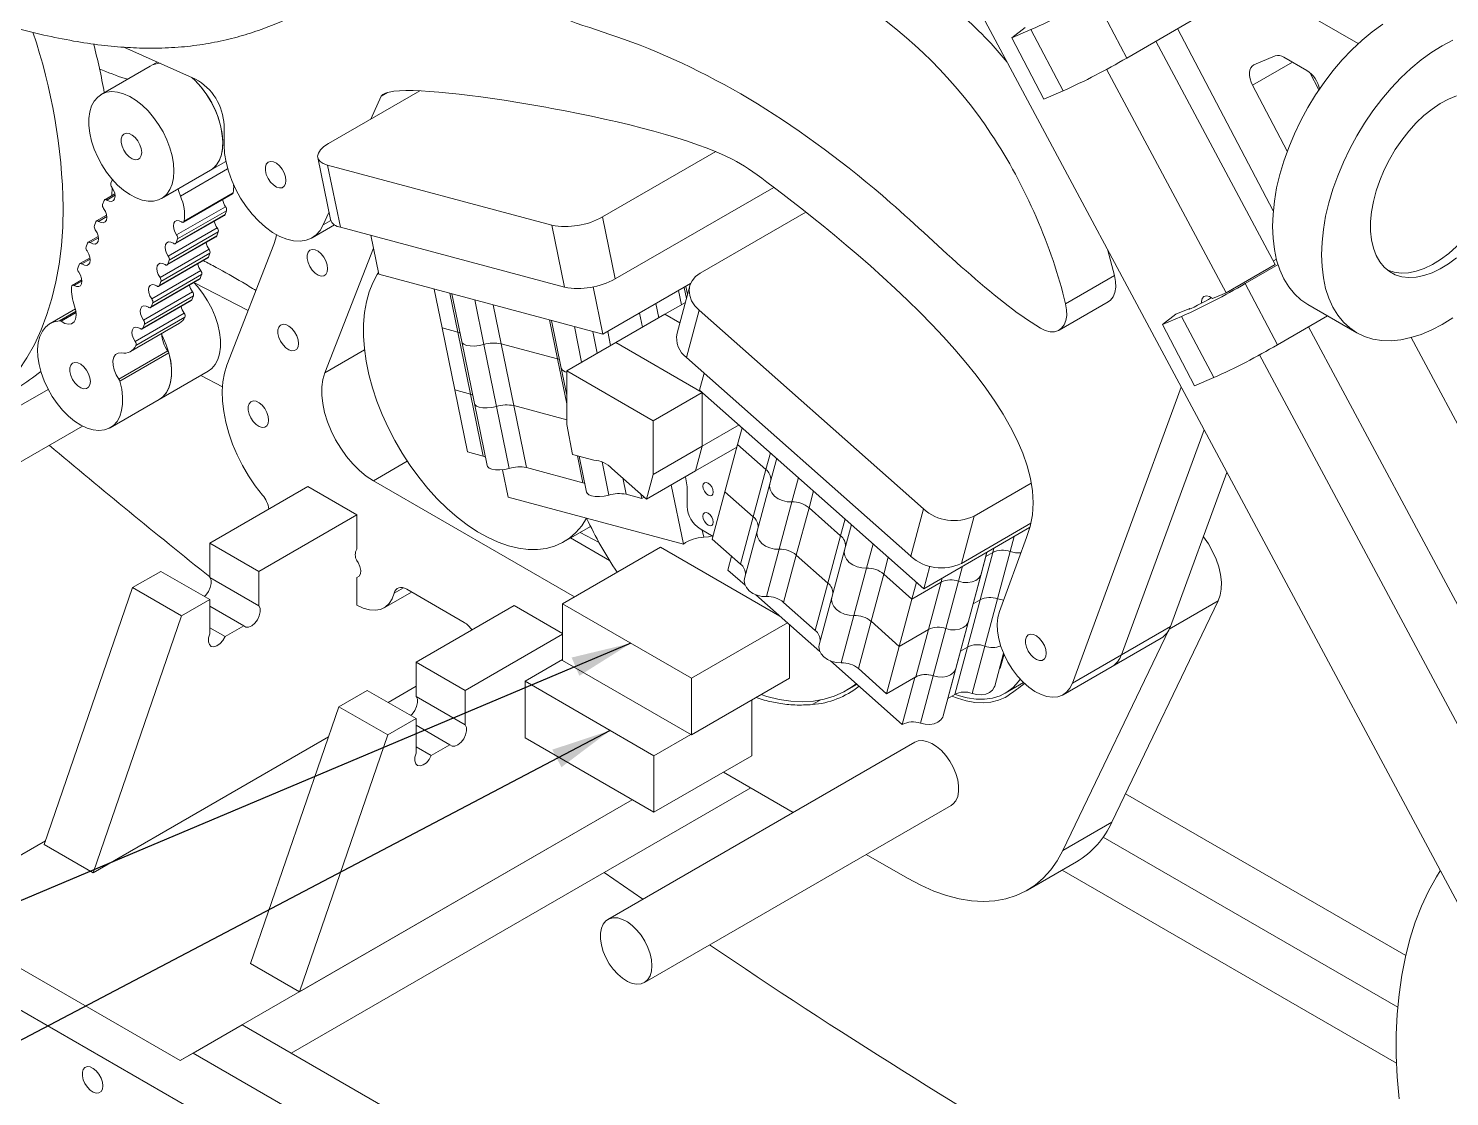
# Paper-space layout 'Feuille12' of a CAD drawing. Header units: millimetres. Extents: x 35 to 250, y 28 to 176.
# Drawn here: x 107.7 to 185.7, y 84.6 to 143.2 of the extents above; entities that cross this region are included whole.
import ezdxf

# ---------------------------------------------------------------- set-up
doc = ezdxf.new("R2010")
doc.units = ezdxf.units.MM
doc.dimstyles.new('SLDDIMSTYLE0', dxfattribs={"dimtxt": 0, "dimasz": 3.302, "dimexe": 0, "dimexo": 0.0625, "dimgap": 0, "dimtad": 0, "dimtih": 1, "dimtoh": 1, "dimdec": 0, "dimrnd": 1e-09, "dimzin": 0, "dimdsep": 46, "dimtxsty": 'Standard', "dimsah": 1, "dimcen": 0.09, "dimadec": 0, "dimazin": 0, "dimtfac": 3.302, "dimtdec": 0, "dimtofl": 0, "dimtmove": 0, "dimatfit": 3, "dimfxl": 1, "dimfrac": 2, "dimtolj": 1, "dimtzin": 0, "dimarcsym": 0})

psp = doc.layouts.new('Feuille12')

# ---------------------------------------------------------------- linework, layer by layer
at = {"color": 7, "linetype": 'Continuous', "lineweight": 15}
for p, q in [((153.886, 155.347), (197.921, 73.125)), ((180.648, 142.366), (171.193, 147.824)), ((166.183, 144.933), (167.948, 141.575)), ((167.948, 141.575), (172.957, 144.466)), ((162.375, 143.249), (161.64, 142.681)), ((161.64, 142.681), (162.691, 143.13)), ((161.64, 142.681), (163.405, 139.322)), ((162.691, 143.13), (164.455, 139.771)), ((170.737, 143.185), (175.984, 133.194)), ((112.93, 142.171), (116.861, 140.421)), ((176.091, 130.249), (169.535, 142.491)), ((114.389, 141.13), (111.702, 139.579)), ((114.772, 141.351), (114.389, 141.13)), ((176.092, 141.693), (174.92, 141.192)), ((177.826, 140.892), (176.556, 141.626)), ((173.404, 128.698), (166.84, 140.954)), ((177.984, 140.78), (178.487, 139.824)), ((124.166, 136.878), (129.175, 139.77)), ((127.055, 139.487), (127.403, 139.688)), ((129.171, 139.767), (129.172, 139.77)), ((163.405, 139.322), (164.455, 139.771)), ((174.851, 140.08), (176.752, 136.459)), ((126.484, 138.216), (127.055, 139.487)), ((118.435, 137.889), (118.435, 136.806)), ((139.192, 132.853), (145.402, 136.438)), ((117.689, 135.414), (118.533, 135.901)), ((123.573, 136.111), (124.268, 132.712)), ((136.412, 132.402), (124.118, 135.696)), ((124.118, 135.696), (124.813, 132.297)), ((112.308, 134.914), (112.23, 134.714)), ((112.297, 134.887), (112.297, 134.94)), ((115.002, 133.863), (117.689, 135.414)), ((112.447, 134.122), (111.892, 133.802)), ((112.279, 134.025), (112.293, 134.478)), ((116.209, 132.568), (118.896, 134.119)), ((116.247, 132.628), (118.934, 134.179)), ((139.888, 129.454), (148.589, 134.477)), ((111.859, 133.761), (111.775, 133.546)), ((115.833, 131.867), (118.52, 133.418)), ((111.404, 132.593), (111.32, 132.377)), ((111.993, 132.954), (111.437, 132.633)), ((115.768, 131.39), (118.455, 132.941)), ((115.8, 131.43), (118.487, 132.982)), ((118.572, 133.198), (115.885, 131.647)), ((118.487, 132.982), (118.572, 133.198)), ((123.879, 132.419), (124.188, 133.106)), ((139.192, 132.853), (139.888, 129.454)), ((144.545, 129.763), (150.354, 133.116)), ((111.539, 131.785), (110.982, 131.464)), ((115.313, 130.221), (118, 131.772)), ((115.345, 130.262), (118.032, 131.813)), ((115.378, 130.698), (118.065, 132.249)), ((118.117, 132.03), (115.43, 130.478)), ((118.032, 131.813), (118.117, 132.03)), ((123.264, 131.709), (124.501, 132.423)), ((124.813, 132.297), (137.108, 129.004)), ((126.923, 129.715), (126.486, 131.849)), ((137.108, 129.004), (136.412, 132.402)), ((110.949, 131.424), (110.866, 131.209)), ((114.923, 129.53), (117.61, 131.081)), ((115.8, 131.43), (115.885, 131.647)), ((121.169, 131.336), (118.593, 124.718)), ((123.969, 124.31), (126.63, 131.146)), ((167.277, 129.647), (166.883, 131.08)), ((167.277, 129.647), (166.883, 131.08)), ((110.494, 130.255), (110.411, 130.04)), ((111.084, 130.617), (110.527, 130.295)), ((114.858, 129.052), (117.545, 130.604)), ((114.89, 129.093), (117.577, 130.644)), ((117.662, 130.861), (114.975, 129.31)), ((115.345, 130.262), (115.43, 130.478)), ((117.577, 130.644), (117.662, 130.861)), ((173.404, 128.698), (176.091, 130.249)), ((174.447, 129.2), (176.244, 130.237)), ((175.988, 130.441), (176.157, 130.539)), ((110.637, 129.403), (110.112, 129.1)), ((114.403, 127.884), (117.09, 129.435)), ((114.435, 127.924), (117.122, 129.475)), ((114.469, 128.361), (117.156, 129.912)), ((117.207, 129.693), (114.52, 128.141)), ((117.122, 129.475), (117.207, 129.693)), ((139.217, 126.422), (126.923, 129.715)), ((164.59, 128.096), (167.277, 129.647)), ((114.014, 127.192), (116.701, 128.743)), ((114.89, 129.093), (114.975, 129.31)), ((116.78, 129.256), (119.759, 127.714)), ((130.399, 126.767), (129.962, 128.901)), ((130.931, 128.641), (131.468, 126.017)), ((139.217, 126.422), (138.685, 129.02)), ((144.022, 129.195), (139.217, 126.422)), ((143.979, 129.069), (143.284, 126.474)), ((143.518, 128.04), (143.359, 128.813)), ((173.404, 128.698), (172.653, 128.377)), ((174.447, 129.2), (176.211, 125.841)), ((113.948, 126.715), (116.635, 128.266)), ((113.981, 126.755), (116.668, 128.306)), ((116.752, 128.524), (114.065, 126.973)), ((114.435, 127.924), (114.52, 128.141)), ((116.668, 128.306), (116.752, 128.524)), ((142.608, 127.514), (143.737, 128.167)), ((164.242, 126.644), (166.929, 128.196)), ((171.401, 127.841), (170.639, 127.515)), ((171.401, 127.841), (171.416, 127.812)), ((172.586, 128.429), (172.545, 128.406)), ((177.884, 128.049), (180.571, 126.498)), ((110.289, 127.813), (108.892, 127.007)), ((113.558, 126.026), (116.245, 127.577)), ((116.292, 127.351), (113.605, 125.8)), ((136.395, 127.178), (136.932, 124.554)), ((139.921, 125.963), (142.608, 127.514)), ((143.435, 127.037), (142.608, 127.514)), ((144.497, 127.735), (143.801, 125.14)), ((156.791, 116.834), (144.497, 127.735)), ((170.639, 127.515), (169.904, 126.947)), ((169.904, 126.947), (170.954, 127.397)), ((170.954, 127.397), (172.718, 124.038)), ((176.211, 125.841), (178.96, 127.428)), ((113.312, 125.476), (115.999, 127.027)), ((113.981, 126.755), (114.065, 126.973)), ((131.265, 126.535), (130.399, 126.767)), ((131.094, 123.368), (130.399, 126.767)), ((131.96, 123.136), (131.265, 126.535)), ((139.635, 125.798), (139.477, 126.571)), ((169.904, 126.947), (171.668, 123.588)), ((204.823, 76.6), (177.922, 126.829)), ((112.669, 123.954), (115.356, 125.505)), ((131.468, 126.017), (132.163, 122.619)), ((133.381, 122.457), (132.686, 125.855)), ((136.729, 125.071), (133.631, 125.901)), ((133.631, 125.901), (134.326, 122.502)), ((137.234, 124.412), (139.921, 125.963)), ((144.666, 123.224), (139.921, 125.963)), ((183.548, 126.236), (195.356, 104.188)), ((115.411, 125.395), (112.724, 123.843)), ((143.801, 125.14), (156.096, 114.238)), ((202.136, 75.049), (175.229, 125.289)), ((114.879, 122.842), (117.566, 124.393)), ((118.345, 123.54), (117.155, 124.156)), ((136.932, 124.554), (137.234, 123.08)), ((141.979, 121.672), (137.234, 124.412)), ((137.234, 124.412), (137.234, 121.468)), ((144.52, 123.36), (144.767, 124.283)), ((171.668, 123.588), (172.718, 124.038)), ((80.516, 107.075), (108.783, 123.393)), ((131.96, 123.136), (131.094, 123.368)), ((131.79, 119.97), (131.094, 123.368)), ((141.979, 121.672), (144.666, 123.224)), ((156.814, 112.459), (144.52, 123.36)), ((144.666, 123.224), (144.671, 123.226)), ((144.666, 120.28), (144.666, 123.224)), ((164.964, 107.276), (170.93, 123.523)), ((112.192, 121.291), (114.879, 122.842)), ((132.656, 119.738), (131.96, 123.136)), ((132.163, 122.619), (132.859, 119.22)), ((134.077, 119.058), (133.381, 122.457)), ((137.234, 121.724), (134.326, 122.502)), ((134.326, 122.502), (135.022, 119.104)), ((141.979, 118.728), (141.979, 121.672)), ((86.598, 107.483), (110.674, 121.382)), ((137.234, 121.468), (137.543, 119.829)), ((144.666, 120.28), (146.682, 121.443)), ((146.605, 120.37), (146.852, 121.292)), ((167.651, 108.828), (172.186, 121.178)), ((141.979, 118.728), (144.666, 120.28)), ((144.3, 118.924), (144.666, 120.28)), ((144.3, 118.924), (146.568, 120.233)), ((145.909, 117.774), (146.605, 120.37)), ((148.154, 118.996), (146.605, 120.37)), ((207.884, 31.261), (55.149, 119.433)), ((132.656, 119.738), (131.79, 119.97)), ((137.543, 119.829), (138.709, 119.517)), ((137.919, 119.729), (138.323, 117.757)), ((148.748, 119.612), (148.371, 118.206)), ((134.016, 117.476), (133.706, 118.987)), ((138.12, 118.274), (135.022, 119.104)), ((139.713, 119.058), (141.613, 117.373)), ((141.613, 117.373), (144.3, 118.924)), ((141.613, 117.373), (141.979, 118.728)), ((143.736, 118.598), (143.838, 118.057)), ((147.458, 116.401), (148.154, 118.996)), ((170.338, 110.379), (173.442, 118.832)), ((123.03, 118.065), (117.656, 114.963)), ((123.03, 118.065), (125.717, 116.514)), ((137.665, 112.012), (126.625, 118.385)), ((143.628, 114.901), (142.963, 118.152)), ((143.838, 118.057), (143.838, 116.964)), ((145.214, 115.178), (145.909, 117.774)), ((147.458, 116.401), (145.909, 117.774)), ((148.371, 118.206), (147.676, 115.61)), ((159.571, 116.439), (162.705, 118.248)), ((143.628, 114.901), (134.016, 117.476)), ((141.352, 117.408), (140.486, 117.64)), ((141.352, 117.408), (141.303, 117.648)), ((141.486, 117.485), (141.352, 117.408)), ((148.879, 114.623), (149.575, 117.219)), ((125.717, 116.514), (120.343, 113.412)), ((125.717, 114.63), (125.717, 116.514)), ((146.763, 113.805), (147.458, 116.401)), ((150.52, 116.898), (149.824, 114.303)), ((152.252, 115.362), (150.52, 116.898)), ((156.096, 114.238), (156.791, 116.834)), ((159.571, 116.439), (158.876, 113.843)), ((137.075, 115.03), (138.542, 115.877)), ((139.003, 114.996), (137.972, 115.548)), ((144.545, 115.739), (145.254, 115.329)), ((147.676, 115.61), (146.98, 113.015)), ((152.846, 115.978), (152.469, 114.572)), ((162.622, 115.812), (156.814, 112.459)), ((158.876, 113.843), (162.694, 116.048)), ((117.656, 114.963), (120.343, 113.412)), ((117.656, 114.963), (117.656, 113.079)), ((137.004, 111.631), (142.378, 114.733)), ((139.58, 114.009), (137.443, 115.242)), ((148.923, 110.955), (142.378, 114.733)), ((146.763, 113.805), (145.214, 115.178)), ((148.184, 112.027), (148.879, 114.623)), ((151.557, 112.767), (152.252, 115.362)), ((162.449, 115.263), (160.959, 111.206)), ((146.073, 113.482), (146.275, 114.238)), ((149.824, 114.303), (149.129, 111.707)), ((151.557, 112.767), (149.824, 114.303)), ((152.469, 114.572), (151.774, 111.977)), ((160.22, 114.231), (159.525, 111.635)), ((159.904, 111.854), (160.599, 114.45)), ((159.961, 113.265), (160.282, 114.461)), ((160.599, 114.45), (160.22, 114.231)), ((161.553, 114.5), (160.858, 111.905)), ((114.969, 113.412), (113.419, 112.517)), ((114.969, 113.412), (117.656, 111.86)), ((120.343, 111.528), (117.656, 113.079)), ((120.343, 113.412), (120.343, 111.528)), ((125.843, 113.142), (125.717, 113.069)), ((125.717, 111.56), (125.717, 113.069)), ((147.014, 112.647), (146.073, 113.482)), ((152.977, 110.989), (153.673, 113.585)), ((154.618, 113.264), (153.923, 110.669)), ((156.167, 111.891), (154.618, 113.264)), ((156.814, 112.459), (157.144, 113.689)), ((159.266, 110.669), (159.961, 113.265)), ((113.419, 112.517), (108.564, 98.428)), ((113.419, 112.517), (116.106, 110.965)), ((127.217, 111.412), (128.718, 112.278)), ((128.456, 112.429), (131.605, 110.611)), ((150.861, 110.171), (151.557, 112.767)), ((157.771, 112.817), (156.167, 111.891)), ((156.167, 111.891), (156.414, 112.814)), ((157.075, 110.221), (157.771, 112.817)), ((158.725, 112.867), (158.029, 110.272)), ((117.656, 111.86), (116.106, 110.965)), ((117.656, 109.976), (117.656, 111.86)), ((117.656, 111.499), (119.512, 110.428)), ((134.344, 111.534), (128.97, 108.432)), ((134.344, 111.534), (137.004, 109.998)), ((144.075, 107.549), (137.004, 111.631)), ((137.004, 111.631), (137.004, 108.528)), ((151.112, 109.014), (147.601, 112.127)), ((150.861, 110.171), (149.129, 111.707)), ((151.774, 111.977), (151.078, 109.381)), ((155.472, 109.295), (156.167, 111.891)), ((159.525, 111.635), (158.829, 109.039)), ((159.208, 109.258), (159.904, 111.854)), ((159.904, 111.854), (159.525, 111.635)), ((160.858, 111.905), (160.162, 109.309)), ((167.136, 99.657), (172.968, 111.796)), ((172.968, 111.796), (170.281, 110.245)), ((116.106, 110.965), (111.251, 96.877)), ((152.282, 108.394), (152.977, 110.989)), ((118.488, 109.837), (117.656, 110.317)), ((119.512, 110.428), (118.488, 109.837)), ((137.004, 109.967), (131.657, 106.88)), ((144.075, 107.549), (149.338, 110.587)), ((149.449, 107.548), (149.449, 110.488)), ((153.923, 110.669), (153.227, 108.073)), ((155.472, 109.295), (153.923, 110.669)), ((157.075, 110.221), (155.472, 109.295)), ((156.38, 107.625), (157.075, 110.221)), ((158.029, 110.272), (157.334, 107.676)), ((158.57, 108.074), (159.266, 110.669)), ((164.449, 98.105), (170.281, 110.245)), ((170.338, 110.379), (167.651, 108.828)), ((170.281, 110.245), (170.338, 110.379)), ((154.776, 106.7), (155.472, 109.295)), ((158.513, 106.663), (159.208, 109.258)), ((159.208, 109.258), (158.829, 109.039)), ((159.467, 106.713), (160.162, 109.309)), ((167.148, 108.194), (169.835, 109.746)), ((128.97, 108.432), (131.657, 106.88)), ((128.97, 108.432), (128.97, 106.548)), ((134.944, 107.378), (137.004, 108.567)), ((137.004, 108.528), (144.075, 104.446)), ((155.638, 105.001), (151.699, 108.493)), ((158.134, 106.444), (158.829, 109.039)), ((160.703, 107.111), (161.188, 108.92)), ((161.012, 108.103), (161.215, 108.86)), ((164.964, 107.276), (167.651, 108.828)), ((154.776, 106.7), (153.227, 108.073)), ((156.38, 107.625), (154.776, 106.7)), ((155.638, 105.001), (156.333, 107.596)), ((156.333, 107.596), (156.332, 107.598)), ((156.638, 105.08), (157.334, 107.676)), ((157.875, 105.478), (158.57, 108.074)), ((161.012, 108.103), (160.962, 108.077)), ((164.461, 106.643), (167.148, 108.194)), ((126.283, 106.88), (124.733, 105.985)), ((126.283, 106.88), (128.97, 105.329)), ((127.431, 106.217), (128.97, 107.106)), ((131.657, 106.88), (131.657, 104.996)), ((134.944, 107.378), (142.015, 103.296)), ((134.944, 104.275), (134.944, 107.378)), ((144.075, 104.446), (144.075, 107.549)), ((144.075, 104.446), (149.449, 107.548)), ((152.587, 106.886), (153.147, 107.21)), ((161.276, 106.722), (162.289, 107.306)), ((131.657, 104.996), (128.97, 106.548)), ((147.389, 103.296), (147.389, 106.359)), ((158.513, 106.663), (158.134, 106.444)), ((124.733, 105.985), (119.878, 91.897)), ((124.733, 105.985), (127.42, 104.434)), ((128.97, 105.329), (127.42, 104.434)), ((128.97, 103.445), (128.97, 105.329)), ((128.97, 104.967), (130.825, 103.896)), ((142.015, 103.296), (144.041, 104.466)), ((111.251, 96.877), (124.162, 104.33)), ((127.42, 104.434), (122.565, 90.346)), ((129.802, 103.305), (128.97, 103.785)), ((130.825, 103.896), (129.802, 103.305)), ((142.015, 100.193), (134.944, 104.275)), ((156.318, 104.033), (139.489, 94.318)), ((142.015, 100.193), (147.389, 103.296)), ((142.015, 103.296), (142.015, 100.193)), ((145.833, 102.397), (149.659, 100.189)), ((122.111, 86.981), (147.325, 101.536)), ((116.03, 86.573), (140.819, 100.884)), ((122.565, 90.346), (140.819, 100.884)), ((141.489, 90.854), (158.318, 100.569)), ((183.249, 92.344), (167.884, 101.214)), ((167.136, 99.657), (164.449, 98.105)), ((101.888, 94.737), (108.635, 98.632)), ((108.564, 98.428), (111.251, 96.877)), ((182.811, 89.495), (166.649, 98.825)), ((153.659, 97.88), (155.927, 96.57)), ((162.496, 95.92), (165.183, 97.471)), ((139.287, 96.896), (141.404, 95.424)), ((182.744, 86.431), (164.402, 97.02)), ((116.03, 86.573), (101.888, 94.737)), ((119.878, 91.897), (122.565, 90.346)), ((119.424, 88.532), (116.737, 86.981)), ((119.424, 88.532), (184.991, 50.682)), ((116.03, 86.573), (116.737, 86.981)), ((116.737, 86.981), (182.304, 49.13))]:
    psp.add_line(p, q, dxfattribs=at)
at = {"color": 8, "linetype": 'Continuous', "lineweight": 15}
for p, q in [((174.851, 140.08), (177.042, 141.345)), ((118.633, 135.492), (116.039, 133.995)), ((112.458, 134.044), (112.005, 133.783)), ((112.004, 132.876), (111.551, 132.614)), ((123.879, 132.419), (124.286, 132.654)), ((111.55, 131.707), (111.096, 131.445)), ((111.095, 130.539), (110.641, 130.276)), ((110.643, 129.334), (110.216, 129.088)), ((131.265, 126.535), (130.828, 128.669)), ((143.671, 128.993), (143.796, 128.385)), ((143.857, 128.612), (143.767, 129.048)), ((132.686, 125.855), (132.184, 128.305)), ((133.194, 128.035), (133.631, 125.901)), ((142.123, 128.099), (142.281, 127.326)), ((109.412, 127.159), (110.318, 127.681)), ((110.327, 127.607), (109.498, 127.128)), ((136.729, 125.071), (136.292, 127.205)), ((141.38, 126.806), (141.222, 127.579)), ((138.049, 124.883), (137.648, 126.842)), ((138.658, 126.571), (138.903, 125.376)), ((126.142, 125.564), (123.969, 124.31)), ((137.234, 122.604), (136.729, 125.071)), ((128.481, 119.457), (126.625, 118.385)), ((138.12, 118.274), (137.816, 119.756)), ((139.541, 117.594), (139.168, 119.415)), ((148.154, 118.996), (148.401, 119.919)), ((140.303, 118.535), (140.486, 117.64)), ((149.575, 117.219), (149.934, 118.56)), ((150.767, 117.821), (150.52, 116.898)), ((152.252, 115.362), (152.499, 116.285)), ((144.746, 115.279), (144.666, 115.669)), ((153.673, 113.585), (154.032, 114.926)), ((160.599, 114.45), (160.661, 114.679)), ((161.773, 115.322), (161.553, 114.5)), ((154.865, 114.187), (154.618, 113.264)), ((160.282, 114.461), (160.22, 114.231)), ((157.771, 112.817), (157.832, 113.047)), ((158.945, 113.689), (158.725, 112.867)), ((128.279, 112.505), (127.771, 112.212)), ((150.691, 106.099), (151.127, 106.351))]:
    psp.add_line(p, q, dxfattribs=at)
at = {"color": 7, "linetype": 'Continuous', "lineweight": 15, "flags": 128}
for points in [[(181.987, 143.438), (181.415, 143.02), (180.851, 142.551), (180.3, 142.032), (179.767, 141.469), (179.254, 140.865), (178.767, 140.226), (178.309, 139.556), (177.883, 138.859), (177.493, 138.142), (177.142, 137.41), (176.832, 136.669), (176.565, 135.924), (176.344, 135.18), (176.17, 134.444), (176.045, 133.721), (175.97, 133.016), (175.945, 132.335), (175.97, 131.684), (176.045, 131.066), (176.17, 130.487), (176.344, 129.951), (176.565, 129.463), (176.832, 129.025), (177.142, 128.642), (177.493, 128.316), (177.883, 128.05), (177.884, 128.049)], [(185.828, 142.553), (185.251, 142.249), (184.674, 141.887), (184.102, 141.469), (183.538, 140.999), (182.987, 140.481), (182.454, 139.918), (181.941, 139.314), (181.454, 138.675), (180.996, 138.004), (180.57, 137.308), (180.18, 136.591), (179.829, 135.859), (179.519, 135.118), (179.252, 134.372), (179.031, 133.629), (178.857, 132.893), (178.732, 132.169), (178.657, 131.465), (178.632, 130.784), (178.657, 130.132), (178.732, 129.515), (178.857, 128.936), (179.031, 128.4), (179.252, 127.912), (179.519, 127.474), (179.829, 127.091), (180.18, 126.765), (180.57, 126.498), (180.996, 126.294), (181.454, 126.152), (181.941, 126.075), (182.454, 126.063), (182.987, 126.116), (183.538, 126.233), (184.102, 126.414), (184.674, 126.658), (185.251, 126.962), (185.828, 127.324)], [(174.92, 141.192), (174.825, 141.13), (174.751, 141.037), (174.702, 140.916), (174.678, 140.771), (174.683, 140.609), (174.713, 140.435), (174.77, 140.256), (174.851, 140.08)], [(117.689, 135.414), (117.819, 135.502), (118.022, 135.707), (118.181, 135.967), (118.294, 136.278), (118.358, 136.633), (118.371, 137.023), (118.333, 137.441), (118.245, 137.876), (118.109, 138.321), (117.928, 138.764), (117.706, 139.197), (117.447, 139.609), (117.157, 139.992), (116.843, 140.338), (116.663, 140.509)], [(115.686, 135.374), (115.661, 135.781), (115.587, 136.208), (115.465, 136.645), (115.298, 137.085), (115.09, 137.516), (114.845, 137.931), (114.568, 138.32), (114.265, 138.674), (113.942, 138.987), (113.607, 139.252), (113.267, 139.463), (112.928, 139.616), (112.599, 139.706), (112.285, 139.734), (111.994, 139.697), (111.733, 139.596), (111.505, 139.434), (111.317, 139.215), (111.173, 138.942), (111.075, 138.622), (111.025, 138.261), (111.025, 137.868), (111.075, 137.45), (111.173, 137.017), (111.317, 136.577), (111.505, 136.141), (111.733, 135.716), (111.994, 135.314), (112.285, 134.941), (112.599, 134.606), (112.928, 134.316), (113.267, 134.078), (113.607, 133.895), (113.942, 133.774), (114.265, 133.714), (114.568, 133.719), (114.845, 133.788), (115.09, 133.92), (115.298, 134.111), (115.465, 134.358), (115.587, 134.655), (115.661, 134.996), (115.686, 135.374)], [(186.032, 139.506), (185.587, 139.324), (185.139, 139.079), (184.691, 138.777), (184.251, 138.42), (183.824, 138.013), (183.416, 137.562), (183.031, 137.072), (182.676, 136.55), (182.354, 136.003), (182.07, 135.438), (181.827, 134.861), (181.629, 134.282), (181.478, 133.706), (181.376, 133.143), (181.325, 132.598), (181.325, 132.08), (181.376, 131.594), (181.478, 131.148), (181.629, 130.747), (181.827, 130.396), (182.07, 130.1), (182.354, 129.863), (182.676, 129.687), (183.031, 129.576), (183.416, 129.53), (183.824, 129.55), (184.251, 129.637), (184.691, 129.788), (185.139, 130.002), (185.587, 130.275), (186.032, 130.606)], [(113.918, 136.395), (113.893, 136.602), (113.82, 136.819), (113.705, 137.028), (113.559, 137.21), (113.394, 137.348), (113.226, 137.431), (113.069, 137.45), (112.938, 137.405), (112.843, 137.299), (112.793, 137.142), (112.793, 136.947), (112.843, 136.732), (112.938, 136.516), (113.069, 136.319), (113.226, 136.157), (113.394, 136.045), (113.559, 135.994), (113.705, 136.007), (113.82, 136.083), (113.893, 136.217), (113.918, 136.395)], [(117.689, 135.414), (117.777, 135.471), (117.985, 135.662), (118.152, 135.909), (118.274, 136.206), (118.348, 136.547), (118.373, 136.925)], [(118.435, 136.806), (118.462, 136.343), (118.542, 135.857), (118.673, 135.359), (118.853, 134.857), (119.078, 134.362), (119.345, 133.881), (119.648, 133.425), (119.982, 133.002), (120.339, 132.62), (120.715, 132.286), (121.1, 132.007), (121.489, 131.787), (121.873, 131.632), (122.246, 131.543), (122.601, 131.523), (122.93, 131.572), (123.228, 131.689), (123.488, 131.872), (123.707, 132.117), (123.879, 132.419)], [(124.166, 136.878), (123.916, 136.712), (123.729, 136.538), (123.611, 136.363), (123.566, 136.193), (123.597, 136.037), (123.703, 135.898), (123.879, 135.783), (124.118, 135.696)], [(182.267, 129.926), (182.607, 129.821), (182.992, 129.775), (183.4, 129.795), (183.827, 129.882), (184.267, 130.033), (184.714, 130.246), (185.163, 130.52), (185.608, 130.851), (186.042, 131.233), (186.46, 131.663), (186.857, 132.134), (187.228, 132.641), (187.567, 133.176), (187.871, 133.733), (188.135, 134.305), (188.355, 134.884), (188.53, 135.462), (188.657, 136.033), (188.733, 136.588), (188.759, 137.12)], [(121.83, 134.847), (121.804, 135.054), (121.731, 135.271), (121.617, 135.48), (121.471, 135.662), (121.306, 135.8), (121.138, 135.883), (120.981, 135.902), (120.849, 135.857), (120.754, 135.751), (120.704, 135.593), (120.704, 135.399), (120.754, 135.184), (120.849, 134.968), (120.981, 134.771), (121.138, 134.609), (121.306, 134.497), (121.471, 134.446), (121.617, 134.459), (121.731, 134.535), (121.804, 134.669), (121.83, 134.847)], [(112.282, 134.494), (112.379, 134.328), (112.441, 134.153), (112.46, 133.987), (112.435, 133.847), (112.368, 133.749), (112.266, 133.704), (112.141, 133.716), (112.005, 133.783)], [(116.039, 133.995), (115.946, 134.25), (115.91, 134.387)], [(104.432, 121.942), (104.922, 122.248), (105.542, 122.709), (106.123, 123.228), (106.664, 123.805), (107.163, 124.438), (107.619, 125.126), (108.031, 125.865), (108.397, 126.655), (108.716, 127.494), (108.988, 128.377), (109.211, 129.304), (109.385, 130.271), (109.51, 131.277), (109.585, 132.317), (109.61, 133.389)], [(104.432, 121.942), (104.922, 122.248), (105.542, 122.709), (106.123, 123.228), (106.664, 123.805), (107.163, 124.438), (107.619, 125.126), (108.031, 125.865), (108.397, 126.655), (108.716, 127.494), (108.988, 128.377), (109.211, 129.304), (109.385, 130.271), (109.51, 131.277), (109.585, 132.317), (109.61, 133.389)], [(111.827, 133.325), (111.925, 133.159), (111.987, 132.984), (112.006, 132.817), (111.98, 132.678), (111.913, 132.58), (111.812, 132.535), (111.686, 132.546), (111.551, 132.614)], [(112.005, 133.783), (111.982, 133.797), (111.959, 133.806), (111.937, 133.811), (111.917, 133.81), (111.898, 133.805), (111.882, 133.795), (111.869, 133.78), (111.859, 133.761)], [(111.551, 132.614), (111.527, 132.628), (111.504, 132.637), (111.482, 132.642), (111.462, 132.641), (111.443, 132.636), (111.427, 132.626), (111.414, 132.611), (111.404, 132.593)], [(115.833, 131.867), (115.736, 132.031), (115.675, 132.204), (115.655, 132.369), (115.679, 132.508), (115.743, 132.607), (115.842, 132.655), (115.965, 132.647), (116.099, 132.584)], [(116.099, 132.584), (116.124, 132.57), (116.149, 132.561), (116.173, 132.559), (116.194, 132.562), (116.213, 132.57), (116.228, 132.585), (116.24, 132.604), (116.247, 132.628)], [(111.373, 132.156), (111.47, 131.991), (111.532, 131.815), (111.552, 131.648), (111.526, 131.509), (111.459, 131.411), (111.357, 131.365), (111.232, 131.377), (111.096, 131.445)], [(121.309, 131.881), (121.275, 131.693), (121.169, 131.336)], [(110.918, 130.988), (111.016, 130.822), (111.078, 130.646), (111.097, 130.479), (111.072, 130.339), (111.005, 130.241), (110.903, 130.196), (110.777, 130.208), (110.641, 130.276)], [(111.096, 131.445), (111.073, 131.459), (111.05, 131.468), (111.028, 131.473), (111.007, 131.473), (110.988, 131.467), (110.972, 131.457), (110.959, 131.442), (110.949, 131.424)], [(115.378, 130.698), (115.281, 130.864), (115.22, 131.039), (115.201, 131.204), (115.226, 131.344), (115.293, 131.441), (115.394, 131.487), (115.519, 131.475), (115.654, 131.408)], [(115.654, 131.408), (115.678, 131.395), (115.7, 131.385), (115.722, 131.381), (115.743, 131.382), (115.762, 131.387), (115.778, 131.397), (115.791, 131.412), (115.8, 131.43)], [(124.116, 130.016), (124.09, 130.223), (124.017, 130.44), (123.903, 130.649), (123.757, 130.831), (123.592, 130.969), (123.424, 131.052), (123.267, 131.071), (123.135, 131.026), (123.04, 130.92), (122.991, 130.762), (122.991, 130.568), (123.04, 130.353), (123.135, 130.137), (123.267, 129.94), (123.424, 129.778), (123.592, 129.666), (123.757, 129.615), (123.903, 129.628), (124.017, 129.704), (124.09, 129.838), (124.116, 130.016)], [(110.641, 130.276), (110.618, 130.29), (110.595, 130.3), (110.573, 130.304), (110.552, 130.304), (110.533, 130.298), (110.517, 130.288), (110.504, 130.274), (110.494, 130.255)], [(114.923, 129.53), (114.827, 129.695), (114.766, 129.87), (114.747, 130.035), (114.772, 130.174), (114.839, 130.272), (114.94, 130.317), (115.065, 130.306), (115.2, 130.239)], [(115.2, 130.239), (115.223, 130.226), (115.246, 130.217), (115.268, 130.212), (115.288, 130.213), (115.307, 130.218), (115.323, 130.228), (115.336, 130.243), (115.345, 130.262)], [(110.463, 129.819), (110.559, 129.658), (110.621, 129.487), (110.643, 129.323), (110.623, 129.183), (110.562, 129.082), (110.467, 129.03), (110.348, 129.032), (110.216, 129.088)], [(126.905, 129.803), (126.832, 129.692), (126.588, 129.24), (126.39, 128.738), (126.239, 128.192), (126.138, 127.604), (126.086, 126.979), (126.085, 126.323), (126.134, 125.641), (126.232, 124.937), (126.38, 124.218), (126.576, 123.488), (126.817, 122.754), (127.104, 122.021), (127.432, 121.295), (127.801, 120.582), (128.206, 119.887), (128.644, 119.216), (129.113, 118.573), (129.609, 117.965), (130.127, 117.395), (130.664, 116.868), (131.215, 116.389), (131.777, 115.96), (132.344, 115.585), (132.913, 115.268), (133.479, 115.01), (134.037, 114.814), (134.583, 114.682), (135.113, 114.613), (135.623, 114.609), (136.109, 114.67), (136.567, 114.796), (136.993, 114.985), (137.385, 115.235), (137.738, 115.546), (138.051, 115.914), (138.321, 116.336), (138.321, 116.336)], [(144.545, 129.763), (144.295, 129.58), (144.108, 129.358), (143.989, 129.105), (143.945, 128.831), (143.976, 128.546), (144.082, 128.261), (144.257, 127.987), (144.497, 127.735)], [(166.929, 128.196), (167.063, 128.297), (167.202, 128.481), (167.296, 128.718), (167.34, 128.998), (167.334, 129.311), (167.277, 129.647)], [(166.929, 128.196), (167.063, 128.297), (167.202, 128.481), (167.296, 128.718), (167.34, 128.998), (167.334, 129.311), (167.277, 129.647)], [(110.216, 129.088), (110.19, 129.101), (110.165, 129.108), (110.141, 129.109), (110.119, 129.104), (110.101, 129.092), (110.087, 129.075), (110.077, 129.052), (110.072, 129.025)], [(114.469, 128.361), (114.372, 128.526), (114.311, 128.701), (114.293, 128.866), (114.318, 129.005), (114.385, 129.102), (114.485, 129.148), (114.61, 129.137), (114.745, 129.07)], [(114.745, 129.07), (114.768, 129.057), (114.791, 129.048), (114.813, 129.043), (114.833, 129.044), (114.852, 129.049), (114.868, 129.06), (114.881, 129.074), (114.89, 129.093)], [(116.779, 129.256), (116.983, 129.031), (117.274, 128.659), (117.535, 128.256), (117.763, 127.832), (117.951, 127.395), (118.095, 126.955), (118.193, 126.522), (118.243, 126.104), (118.243, 125.711), (118.193, 125.35), (118.095, 125.03), (117.951, 124.758), (117.763, 124.538), (117.566, 124.393)], [(110.24, 127.968), (110.313, 127.706), (110.332, 127.461), (110.295, 127.251), (110.205, 127.092), (110.069, 126.995), (109.897, 126.969), (109.702, 127.014), (109.498, 127.128)], [(114.014, 127.192), (113.918, 127.357), (113.857, 127.532), (113.838, 127.697), (113.864, 127.836), (113.93, 127.933), (114.031, 127.979), (114.155, 127.968), (114.29, 127.902)], [(114.29, 127.902), (114.313, 127.888), (114.336, 127.879), (114.358, 127.875), (114.378, 127.875), (114.397, 127.881), (114.413, 127.891), (114.426, 127.905), (114.435, 127.924)], [(163.214, 126.76), (163.481, 126.629), (163.74, 126.561), (163.981, 126.558), (164.196, 126.62), (164.376, 126.746), (164.515, 126.93), (164.609, 127.167), (164.653, 127.447), (164.647, 127.76), (164.59, 128.096)], [(172.545, 128.406), (172.429, 128.332), (172.258, 128.233), (172.052, 128.121), (171.837, 128.009), (171.639, 127.911), (171.48, 127.839), (171.381, 127.801), (171.354, 127.801), (171.401, 127.841)], [(172.653, 128.377), (172.482, 128.488), (172.317, 128.527), (172.179, 128.489), (172.084, 128.378), (172.044, 128.208), (172.045, 128.117)], [(109.412, 127.159), (109.125, 127.108), (108.868, 126.992), (108.647, 126.815), (108.468, 126.581), (108.333, 126.293), (108.247, 125.959), (108.21, 125.586), (108.223, 125.182), (108.287, 124.755), (108.4, 124.315), (108.56, 123.871), (108.762, 123.434), (109.003, 123.012), (109.277, 122.614), (109.579, 122.25), (109.901, 121.927), (110.238, 121.653), (110.581, 121.432), (110.923, 121.27), (111.257, 121.171), (111.575, 121.136), (111.871, 121.167), (112.139, 121.262), (112.371, 121.42), (112.564, 121.637), (112.713, 121.908), (112.815, 122.229), (112.868, 122.59), (112.87, 122.986), (112.822, 123.407), (112.724, 123.843)], [(113.558, 126.026), (113.462, 126.191), (113.402, 126.365), (113.384, 126.529), (113.41, 126.667), (113.476, 126.764), (113.577, 126.809), (113.701, 126.798), (113.835, 126.733)], [(113.835, 126.733), (113.858, 126.719), (113.881, 126.71), (113.903, 126.706), (113.924, 126.706), (113.942, 126.712), (113.958, 126.722), (113.971, 126.737), (113.981, 126.755)], [(114.992, 126.446), (115.076, 126.281), (115.264, 125.844), (115.408, 125.404), (115.506, 124.971), (115.556, 124.553), (115.556, 124.16), (115.506, 123.799), (115.408, 123.479), (115.264, 123.206), (115.076, 122.987), (114.879, 122.842)], [(122.518, 125.912), (122.493, 126.119), (122.42, 126.336), (122.305, 126.545), (122.159, 126.727), (121.995, 126.865), (121.827, 126.948), (121.67, 126.967), (121.538, 126.922), (121.443, 126.816), (121.393, 126.658), (121.393, 126.464), (121.443, 126.249), (121.538, 126.033), (121.67, 125.836), (121.827, 125.674), (121.995, 125.562), (122.159, 125.511), (122.305, 125.524), (122.42, 125.6), (122.493, 125.733), (122.518, 125.912)], [(131.265, 126.535), (131.348, 126.507), (131.37, 126.498)], [(131.37, 126.498), (131.348, 126.507), (131.265, 126.535)], [(132.686, 125.855), (132.431, 125.8), (132.177, 125.773), (131.941, 125.776), (131.741, 125.81), (131.588, 125.871), (131.494, 125.956), (131.468, 126.017)], [(132.686, 125.855), (132.431, 125.8), (132.177, 125.773), (131.941, 125.776), (131.741, 125.81), (131.588, 125.871), (131.494, 125.956), (131.468, 126.017)], [(111.107, 123.822), (111.082, 124.029), (111.009, 124.247), (110.894, 124.456), (110.748, 124.637), (110.584, 124.776), (110.416, 124.858), (110.259, 124.878), (110.127, 124.832), (110.032, 124.726), (109.982, 124.569), (109.982, 124.374), (110.032, 124.159), (110.127, 123.944), (110.259, 123.746), (110.416, 123.584), (110.584, 123.473), (110.748, 123.421), (110.894, 123.434), (111.009, 123.511), (111.082, 123.644), (111.107, 123.822)], [(112.669, 123.954), (112.516, 124.197), (112.405, 124.458), (112.344, 124.718), (112.338, 124.957), (112.388, 125.156), (112.489, 125.301), (112.635, 125.382), (112.814, 125.392)], [(114.879, 122.842), (115.058, 122.971), (115.251, 123.188), (115.4, 123.46), (115.502, 123.78), (115.555, 124.141), (115.557, 124.537), (115.509, 124.958), (115.411, 125.395)], [(136.729, 125.071), (136.812, 125.044), (136.834, 125.034)], [(136.834, 125.034), (136.812, 125.044), (136.729, 125.071)], [(118.593, 124.718), (118.457, 124.283), (118.371, 123.806), (118.334, 123.293), (118.349, 122.748), (118.414, 122.18), (118.529, 121.594), (118.692, 120.997), (118.902, 120.398), (119.156, 119.802), (119.45, 119.217), (119.783, 118.651), (120.148, 118.109), (120.543, 117.599)], [(126.625, 118.385), (126.237, 118.64), (125.857, 118.951), (125.492, 119.313), (125.148, 119.718), (124.832, 120.161), (124.549, 120.631), (124.306, 121.121), (124.106, 121.62), (123.953, 122.12), (123.851, 122.612), (123.801, 123.085), (123.805, 123.531), (123.861, 123.942), (123.969, 124.31)], [(120.881, 121.704), (120.855, 121.911), (120.782, 122.129), (120.668, 122.338), (120.522, 122.52), (120.357, 122.658), (120.189, 122.74), (120.032, 122.76), (119.9, 122.714), (119.805, 122.608), (119.755, 122.451), (119.755, 122.256), (119.805, 122.042), (119.9, 121.826), (120.032, 121.628), (120.189, 121.467), (120.357, 121.355), (120.522, 121.303), (120.668, 121.316), (120.782, 121.393), (120.855, 121.526), (120.881, 121.704)], [(131.96, 123.136), (132.043, 123.109), (132.065, 123.099)], [(132.065, 123.099), (132.043, 123.109), (131.96, 123.136)], [(133.381, 122.457), (133.126, 122.401), (132.872, 122.374), (132.637, 122.378), (132.436, 122.411), (132.283, 122.472), (132.189, 122.557), (132.163, 122.619)], [(133.381, 122.457), (133.126, 122.401), (132.872, 122.374), (132.637, 122.378), (132.436, 122.411), (132.283, 122.472), (132.189, 122.557), (132.163, 122.619)], [(132.761, 119.701), (132.739, 119.71), (132.656, 119.738)], [(134.077, 119.058), (133.822, 119.003), (133.568, 118.976), (133.332, 118.979), (133.131, 119.012), (132.979, 119.074), (132.885, 119.159), (132.859, 119.22)], [(138.225, 118.237), (138.203, 118.247), (138.12, 118.274)], [(139.541, 117.594), (139.286, 117.539), (139.032, 117.512), (138.796, 117.515), (138.596, 117.549), (138.443, 117.61), (138.349, 117.695), (138.323, 117.757)], [(145.263, 117.764), (145.242, 117.901), (145.181, 118.042), (145.089, 118.166), (144.981, 118.254), (144.872, 118.291), (144.781, 118.273), (144.719, 118.203), (144.698, 118.09), (144.719, 117.953), (144.781, 117.811), (144.872, 117.688), (144.981, 117.6), (145.089, 117.563), (145.181, 117.581), (145.242, 117.651), (145.263, 117.764)], [(149.575, 117.219), (149.32, 117.23), (149.066, 117.291), (148.831, 117.396), (148.63, 117.539), (148.477, 117.71), (148.383, 117.897), (148.354, 118.087), (148.371, 118.206)], [(149.575, 117.219), (149.32, 117.23), (149.066, 117.291), (148.831, 117.396), (148.63, 117.539), (148.477, 117.71), (148.383, 117.897), (148.354, 118.087), (148.371, 118.206)], [(145.263, 116.11), (145.242, 116.247), (145.181, 116.389), (145.089, 116.512), (144.981, 116.6), (144.872, 116.637), (144.781, 116.619), (144.719, 116.549), (144.698, 116.436), (144.719, 116.299), (144.781, 116.158), (144.872, 116.034), (144.981, 115.946), (145.089, 115.909), (145.181, 115.927), (145.242, 115.997), (145.263, 116.11)], [(148.879, 114.623), (148.624, 114.635), (148.371, 114.695), (148.135, 114.801), (147.934, 114.943), (147.782, 115.114), (147.688, 115.301), (147.658, 115.491), (147.676, 115.61)], [(148.879, 114.623), (148.624, 114.635), (148.371, 114.695), (148.135, 114.801), (147.934, 114.943), (147.782, 115.114), (147.688, 115.301), (147.658, 115.491), (147.676, 115.61)], [(145.217, 115.351), (145, 115.306), (144.746, 115.279)], [(172.968, 111.796), (173.076, 112.097), (173.134, 112.442), (173.14, 112.823), (173.093, 113.231), (172.996, 113.655), (172.85, 114.084), (172.659, 114.509), (172.427, 114.919), (172.161, 115.304), (172.151, 115.317)], [(125.717, 113.069), (125.84, 113.138), (125.913, 113.275), (125.929, 113.464), (125.886, 113.681), (125.788, 113.9), (125.701, 114.032)], [(153.673, 113.585), (153.418, 113.597), (153.164, 113.657), (152.929, 113.762), (152.728, 113.905), (152.575, 114.076), (152.481, 114.263), (152.452, 114.453), (152.469, 114.572)], [(153.673, 113.585), (153.418, 113.597), (153.164, 113.657), (152.929, 113.762), (152.728, 113.905), (152.575, 114.076), (152.481, 114.263), (152.452, 114.453), (152.469, 114.572)], [(117.656, 113.079), (117.723, 112.934), (117.732, 112.741), (117.681, 112.522), (117.577, 112.304), (117.433, 112.113), (117.352, 112.036)], [(159.961, 113.265), (159.941, 113.203), (159.838, 113.044), (159.678, 112.918), (159.472, 112.833), (159.233, 112.795), (158.978, 112.807), (158.725, 112.867)], [(159.961, 113.265), (159.941, 113.203), (159.838, 113.044), (159.678, 112.918), (159.472, 112.833), (159.233, 112.795), (158.978, 112.807), (158.725, 112.867)], [(127.771, 112.212), (127.809, 112.317), (127.865, 112.402), (127.937, 112.467), (128.023, 112.508), (128.12, 112.525), (128.227, 112.517), (128.34, 112.485), (128.456, 112.429)], [(148.184, 112.027), (147.929, 112.039), (147.675, 112.1), (147.44, 112.205), (147.239, 112.348), (147.086, 112.518), (146.992, 112.705), (146.963, 112.896), (146.98, 113.015)], [(120.343, 111.528), (120.41, 111.383), (120.419, 111.19), (120.368, 110.971), (120.264, 110.753), (120.12, 110.562), (119.952, 110.421), (119.781, 110.347), (119.628, 110.349), (119.512, 110.428)], [(127.771, 112.212), (127.656, 111.897), (127.489, 111.64), (127.274, 111.447), (127.016, 111.323), (126.724, 111.273), (126.404, 111.296), (126.065, 111.393), (125.717, 111.56)], [(152.977, 110.989), (152.722, 111.001), (152.469, 111.061), (152.233, 111.167), (152.032, 111.31), (151.88, 111.48), (151.786, 111.667), (151.757, 111.857), (151.774, 111.977)], [(152.977, 110.989), (152.722, 111.001), (152.469, 111.061), (152.233, 111.167), (152.032, 111.31), (151.88, 111.48), (151.786, 111.667), (151.757, 111.857), (151.774, 111.977)], [(161.19, 111.835), (161.111, 111.844), (160.858, 111.905)], [(161.19, 111.835), (161.111, 111.844), (160.858, 111.905)], [(160.959, 111.206), (160.874, 110.884), (160.84, 110.521), (160.859, 110.126), (160.93, 109.71), (161.05, 109.282), (161.218, 108.853), (161.428, 108.434), (161.676, 108.034), (161.956, 107.665), (162.261, 107.334), (162.582, 107.05), (162.914, 106.82), (163.246, 106.65), (163.571, 106.543), (163.882, 106.503), (164.169, 106.53), (164.427, 106.625), (164.649, 106.783), (164.829, 107.002), (164.964, 107.276)], [(118.488, 109.837), (118.371, 109.624), (118.218, 109.445), (118.048, 109.321), (117.88, 109.269), (117.736, 109.293), (117.632, 109.391), (117.581, 109.552), (117.59, 109.755), (117.656, 109.976)], [(159.266, 110.669), (159.245, 110.608), (159.143, 110.449), (158.983, 110.322), (158.777, 110.237), (158.538, 110.2), (158.283, 110.211), (158.029, 110.272)], [(159.266, 110.669), (159.245, 110.608), (159.143, 110.449), (158.983, 110.322), (158.777, 110.237), (158.538, 110.2), (158.283, 110.211), (158.029, 110.272)], [(163.527, 108.915), (163.502, 109.122), (163.429, 109.34), (163.314, 109.549), (163.168, 109.73), (163.004, 109.868), (162.835, 109.951), (162.678, 109.97), (162.547, 109.925), (162.452, 109.819), (162.402, 109.662), (162.402, 109.467), (162.452, 109.252), (162.547, 109.037), (162.678, 108.839), (162.835, 108.677), (163.004, 108.566), (163.168, 108.514), (163.314, 108.527), (163.429, 108.604), (163.502, 108.737), (163.527, 108.915)], [(152.282, 108.394), (152.027, 108.405), (151.773, 108.466), (151.538, 108.571), (151.337, 108.714), (151.184, 108.885), (151.09, 109.071), (151.061, 109.262), (151.078, 109.381)], [(158.57, 108.074), (158.55, 108.012), (158.447, 107.853), (158.288, 107.727), (158.081, 107.642), (157.843, 107.604), (157.588, 107.616), (157.334, 107.676)], [(158.57, 108.074), (158.55, 108.012), (158.447, 107.853), (158.288, 107.727), (158.081, 107.642), (157.843, 107.604), (157.588, 107.616), (157.334, 107.676)], [(147.888, 106.647), (148.21, 106.547), (148.879, 106.386), (149.531, 106.29), (150.163, 106.261), (150.772, 106.297), (151.355, 106.399), (151.908, 106.567), (152.429, 106.799), (152.914, 107.095), (153.111, 107.241)], [(158.521, 106.668), (158.694, 106.605), (159.197, 106.466), (159.683, 106.394), (160.149, 106.39), (160.589, 106.453), (160.999, 106.584), (161.374, 106.782), (161.711, 107.043), (162.007, 107.365), (162.103, 107.496)], [(160.703, 107.111), (160.683, 107.049), (160.58, 106.89), (160.421, 106.764), (160.214, 106.679), (159.975, 106.641), (159.721, 106.653), (159.467, 106.713)], [(128.97, 106.548), (129.037, 106.403), (129.045, 106.21), (128.995, 105.991), (128.891, 105.773), (128.746, 105.582), (128.666, 105.505)], [(158.353, 106.57), (158.656, 106.452), (159.141, 106.308), (159.613, 106.224), (160.068, 106.201), (160.5, 106.239), (160.907, 106.339), (161.285, 106.498)], [(157.875, 105.478), (157.854, 105.416), (157.752, 105.257), (157.592, 105.131), (157.386, 105.046), (157.147, 105.008), (156.892, 105.02), (156.638, 105.08)], [(131.657, 104.996), (131.724, 104.852), (131.732, 104.659), (131.682, 104.44), (131.578, 104.222), (131.433, 104.031), (131.266, 103.89), (131.095, 103.816), (130.942, 103.818), (130.825, 103.896)], [(156.318, 104.033), (156.498, 104.105), (156.731, 104.126), (156.985, 104.081), (157.251, 103.971), (157.519, 103.802), (157.781, 103.578), (158.025, 103.307), (158.244, 103.001), (158.43, 102.669), (158.575, 102.324), (158.675, 101.978), (158.726, 101.644), (158.726, 101.333), (158.675, 101.058), (158.575, 100.827), (158.43, 100.65), (158.318, 100.569)], [(129.802, 103.305), (129.685, 103.092), (129.532, 102.913), (129.361, 102.79), (129.194, 102.738), (129.049, 102.762), (128.945, 102.86), (128.895, 103.021), (128.903, 103.224), (128.97, 103.445)], [(155.927, 96.57), (156.646, 96.188), (157.36, 95.871), (158.065, 95.624), (158.758, 95.446), (159.434, 95.339), (160.089, 95.304), (160.719, 95.341), (161.32, 95.449), (161.889, 95.628), (162.422, 95.878), (162.916, 96.195), (163.369, 96.579), (163.777, 97.028), (164.137, 97.537), (164.449, 98.105)], [(185.145, 96.981), (184.94, 96.654), (184.505, 95.872), (184.116, 95.039), (183.773, 94.158), (183.477, 93.232), (183.23, 92.262), (183.031, 91.25), (182.881, 90.201), (182.782, 89.115), (182.732, 87.996), (182.732, 86.847), (182.782, 85.67), (182.881, 84.47)], [(141.903, 91.77), (141.878, 92.093), (141.802, 92.435), (141.679, 92.782), (141.512, 93.122), (141.309, 93.443), (141.076, 93.732), (140.822, 93.981), (140.556, 94.178), (140.288, 94.319), (140.026, 94.396), (139.782, 94.409), (139.563, 94.355), (139.377, 94.237), (139.232, 94.06), (139.132, 93.829), (139.081, 93.554), (139.081, 93.244), (139.132, 92.909), (139.232, 92.563), (139.377, 92.218), (139.563, 91.886), (139.782, 91.58), (140.026, 91.31), (140.288, 91.086), (140.556, 90.916), (140.822, 90.807), (141.076, 90.761), (141.309, 90.782), (141.512, 90.868), (141.679, 91.016), (141.802, 91.221), (141.878, 91.475), (141.903, 91.77)], [(111.787, 85.185), (111.762, 85.392), (111.689, 85.61), (111.574, 85.819), (111.428, 86), (111.264, 86.138), (111.096, 86.221), (110.939, 86.24), (110.807, 86.195), (110.712, 86.089), (110.662, 85.932), (110.662, 85.737), (110.712, 85.522), (110.807, 85.306), (110.939, 85.109), (111.096, 84.947), (111.264, 84.836), (111.428, 84.784), (111.574, 84.797), (111.689, 84.874), (111.762, 85.007), (111.787, 85.185)]]:
    psp.add_lwpolyline(points, dxfattribs=at)
at = {"color": 7, "linetype": 'Continuous', "lineweight": 15}
for centre, radius, start, end in [((147.486, 176.865), 37.003, 294.26261, 300.35173), ((78.1, 132.878), 31.514, 0.92824, 18.71134), ((78.672, 133.821), 33.705, 9.99859, 14.64843), ((114.975, 140.092), 1.192, 92.44392, 119.43564), ((114.968, 140.117), 1.167, 92.14663, 119.73293), ((149.25, 173.506), 37.003, 294.26261, 300.35173), ((176.256, 141.191), 0.528, 55.35218, 108.13315), ((113.21, 136.662), 5.169, 2.92197, 48.09604), ((115.428, 137.774), 3.01, 2.19597, 61.57391), ((176.991, 139.588), 1.549, 10.31549, 57.3517), ((112.478, 134.656), 0.255, 166.93022, 219.64053), ((118.852, 134.19), 0.0835, 302.11704, 352.29998), ((117.27, 134.501), 1.695, 349.04683, 3.49278), ((112.024, 133.488), 0.255, 166.93839, 219.68412), ((113.899, 132.968), 2.373, 351.73865, 25.618), ((119.272, 133.974), 0.935, 190.43235, 216.48769), ((118.323, 133.256), 0.255, 346.92204, 39.59691), ((118.821, 132.807), 0.94, 191.41041, 216.40283), ((118.415, 133.007), 0.0768, 301.11656, 340.65238), ((124.871, 132.939), 0.644, 200.55332, 264.82787), ((137.178, 136.481), 4.15, 259.36566, 299.042), ((111.569, 132.319), 0.255, 166.94655, 219.72769), ((115.636, 131.704), 0.255, 346.92204, 39.59691), ((117.96, 131.838), 0.0768, 301.11819, 340.65075), ((117.869, 132.087), 0.255, 346.91384, 39.55327), ((111.114, 131.151), 0.255, 166.95469, 219.77123), ((118.367, 131.638), 0.939, 191.35066, 216.36232), ((117.414, 130.919), 0.255, 346.90562, 39.5096), ((115.182, 130.536), 0.255, 346.91384, 39.55327), ((117.912, 130.468), 0.939, 191.29086, 216.32181), ((117.505, 130.669), 0.0768, 301.11982, 340.64912), ((110.66, 129.983), 0.256, 166.96281, 219.81475), ((114.727, 129.368), 0.255, 346.90562, 39.5096), ((117.05, 129.501), 0.0768, 301.12145, 340.64749), ((116.959, 129.75), 0.255, 346.89739, 39.46591), ((137.873, 133.082), 4.15, 259.36566, 299.042), ((112.491, 128.869), 2.424, 176.2995, 201.81085), ((117.457, 129.299), 0.938, 191.23099, 216.2813), ((116.504, 128.582), 0.254, 346.88914, 39.42219), ((155.749, 161.131), 37.003, 294.26261, 300.35173), ((114.272, 128.199), 0.255, 346.89739, 39.46591), ((117.002, 128.129), 0.936, 191.16106, 216.07752), ((116.595, 128.332), 0.0768, 301.12308, 340.64586), ((109.412, 127.021), 0.138, 51.29167, 89.77493), ((113.817, 127.031), 0.254, 346.88914, 39.42219), ((115.619, 127.666), 0.743, 300.78452, 334.9467), ((116.057, 127.42), 0.244, 343.52281, 39.96849), ((116.576, 126.468), 1.555, 180.17889, 218.29246), ((144.603, 126.218), 1.344, 169.04297, 233.37352), ((112.946, 126.106), 0.726, 259.50708, 335.08299), ((113.37, 125.869), 0.244, 343.52281, 39.96849), ((115.088, 125.303), 0.336, 15.81565, 36.91728), ((133.249, 124.003), 1.936, 78.62355, 106.90801), ((157.513, 157.772), 37.003, 294.26261, 300.35173), ((102.899, 130.794), 8.433, 300.02931, 310.534), ((112.401, 123.752), 0.336, 15.81565, 36.91728), ((137.274, 124.714), 0.377, 205.13433, 263.89691), ((133.944, 120.604), 1.936, 78.62355, 106.90801), ((404.627, 472.276), 459.735, 229.95596, 231.37576), ((138.591, 117.934), 1.587, 45.04488, 85.74617), ((134.64, 117.206), 1.936, 78.62355, 106.90801), ((147.732, 118.442), 0.696, 358.17912, 52.74487), ((147.704, 118.429), 0.724, 359.30463, 51.61935), ((119.309, 116.561), 1.612, 9.73529, 40.04356), ((140.104, 115.742), 1.936, 78.62355, 106.90801), ((145.373, 117.034), 1.537, 182.60548, 237.39452), ((149.644, 115.869), 1.351, 49.60248, 92.94261), ((159.196, 126.127), 23.057, 205.12778, 213.62629), ((147.037, 115.846), 0.696, 358.17912, 52.74487), ((147.009, 115.833), 0.724, 359.30463, 51.61935), ((158.479, 118.733), 2.541, 228.37211, 295.46152), ((126.232, 114.32), 0.601, 148.95924, 211.04077), ((144.787, 113.314), 1.966, 91.20378, 126.15541), ((148.949, 113.274), 1.351, 49.60248, 92.94261), ((151.831, 114.808), 0.696, 358.17912, 52.74487), ((151.802, 114.795), 0.724, 359.30463, 51.61935), ((157.783, 116.137), 2.541, 228.37211, 295.46152), ((161.134, 113.384), 1.192, 69.41896, 116.66596), ((161.991, 115.762), 1.335, 250.85306, 276.61552), ((146.314, 113.237), 0.724, 359.30463, 51.61935), ((153.742, 112.235), 1.351, 49.60248, 92.94261), ((151.135, 112.213), 0.696, 358.17912, 52.74487), ((151.107, 112.199), 0.724, 359.30463, 51.61935), ((158.306, 111.752), 1.192, 69.41896, 116.66596), ((148.253, 110.678), 1.351, 49.60248, 92.94261), ((160.439, 110.789), 1.192, 69.41896, 116.66596), ((153.047, 109.64), 1.351, 49.60248, 92.94261), ((130.886, 109.438), 1.376, 33.58171, 58.46509), ((150.412, 109.604), 0.724, 359.30463, 51.61935), ((157.61, 109.156), 1.192, 69.41896, 116.66596), ((169.226, 110.744), 1.17, 301.35651, 341.78392), ((159.743, 108.193), 1.192, 69.41896, 116.66596), ((160.585, 110.457), 1.223, 249.75248, 291.67992), ((152.351, 107.044), 1.351, 49.60248, 92.94261), ((166.539, 109.193), 1.17, 301.35651, 341.78392), ((156.917, 106.591), 1.162, 68.98702, 120.13903), ((156.915, 106.56), 1.192, 69.41896, 116.66596), ((150.34, 110.777), 4.691, 274.28957, 308.52304), ((159.048, 105.597), 1.192, 69.41896, 116.66596), ((156.221, 103.995), 1.162, 68.98702, 120.13903), ((162.641, 101.708), 4.941, 300.96984, 335.4755), ((341.526, 382.343), 349.8, 235.83183, 244.08143)]:
    psp.add_arc(centre, radius, start, end, dxfattribs=at)
for points, knots in [([(161.381, 141.354), (161.091, 141.696), (160.364, 142.553), (159.108, 143.767), (157.645, 145.018), (156.125, 146.135), (154.566, 147.132), (152.792, 148.116), (150.813, 149.037), (148.655, 149.851), (146.523, 150.489), (144.448, 150.944), (142.598, 151.179), (140.983, 151.226), (139.595, 151.128), (138.321, 150.866), (137.337, 150.546), (136.828, 150.232), (136.664, 150.131)], [0, 0, 0, 0, 0.036984, 0.092822, 0.14953, 0.207324, 0.266261, 0.326267, 0.408264, 0.491204, 0.574243, 0.656491, 0.737138, 0.798921, 0.858996, 0.917161, 0.973319, 1, 1, 1, 1]), ([(161.381, 141.354), (161.091, 141.696), (160.364, 142.553), (159.108, 143.767), (157.645, 145.018), (156.125, 146.135), (154.566, 147.132), (152.792, 148.116), (150.813, 149.037), (148.655, 149.851), (146.523, 150.489), (144.448, 150.944), (142.598, 151.179), (140.983, 151.226), (139.595, 151.128), (138.321, 150.866), (137.337, 150.546), (136.828, 150.232), (136.664, 150.131)], [0, 0, 0, 0, 0.036984, 0.092822, 0.14953, 0.207324, 0.266261, 0.326267, 0.408264, 0.491204, 0.574243, 0.656491, 0.737138, 0.798921, 0.858996, 0.917161, 0.973319, 1, 1, 1, 1]), ([(164.59, 128.096), (163.849, 131.199), (159.307, 141.753), (145.699, 149.748), (136.086, 150.173), (133.463, 148.281)], [0.1135382, 0.1135382, 0.1135382, 0.1135382, 0.2845916, 0.6467764, 0.9588749, 0.9588749, 0.9588749, 0.9588749]), ([(123.933, 144.746), (123.649, 144.589), (123.03, 144.248), (122.017, 143.763), (120.913, 143.295), (119.761, 142.89), (118.549, 142.556), (117.265, 142.305), (115.897, 142.147), (114.505, 142.096), (113.092, 142.141), (111.653, 142.275), (110.119, 142.505), (108.482, 142.837), (106.733, 143.277), (105.018, 143.786), (103.336, 144.345), (101.695, 144.941), (99.965, 145.616), (98.144, 146.376), (96.224, 147.22), (94.932, 147.824), (94.262, 148.136)], [0, 0, 0, 0, 0.033418, 0.072923, 0.111397, 0.149042, 0.186314, 0.223903, 0.262721, 0.303855, 0.342449, 0.384481, 0.430715, 0.481877, 0.538647, 0.60166, 0.655943, 0.714724, 0.778267, 0.84683, 0.920661, 1, 1, 1, 1]), ([(134.484, 144.974), (136.389, 143.818), (143.249, 142.087), (152.999, 136.124), (160.51, 128.384), (163.214, 126.76)], [0.0521207, 0.0521207, 0.0521207, 0.0521207, 0.2230752, 0.645815, 0.888766, 0.888766, 0.888766, 0.888766]), ([(111.586, 140.99), (112.063, 140.789), (112.592, 140.567), (113.105, 140.432), (113.156, 140.418)], [0, 0, 0, 0, 0.901727, 1, 1, 1, 1]), ([(127.055, 139.487), (127.348, 140.019), (131.067, 139.732), (139.39, 138.321), (145.402, 136.806), (149.998, 133.496), (165.124, 121.738), (162.449, 115.263)], [0.1070284, 0.1070284, 0.1070284, 0.1070284, 0.3079797, 0.3573439, 0.5736338, 0.640603, 1, 1, 1, 1]), ([(120.191, 128.824), (119.942, 128.973), (119.211, 129.413), (118.244, 129.965), (117.527, 130.336), (117.292, 130.458)], [0, 0, 0, 0, 0.257634, 0.756781, 1, 1, 1, 1]), ([(161.285, 106.498), (161.493, 106.638), (161.857, 106.881), (162.203, 107.154), (162.351, 107.271)], [0, 0, 0, 0, 0.5711706, 1, 1, 1, 1]), ([(147.622, 106.494), (147.771, 106.444), (148.194, 106.302), (148.907, 106.155), (149.79, 106.054), (150.379, 106.083), (150.691, 106.099)], [0, 0, 0, 0, 0.13832, 0.391464, 0.678059, 1, 1, 1, 1])]:
    psp.add_open_spline(points, degree=3, knots=knots, dxfattribs=at)

# ---------------------------------------------------------------- leaders
at = {"color": 7, "linetype": 'Continuous', "lineweight": 0}
for points in [[(140.753, 109.466), (64.861, 77.457)], [(139.613, 104.683), (64.69, 65.316)]]:
    psp.add_leader(points, dimstyle='SLDDIMSTYLE0', dxfattribs=at)

doc.saveas('drawing.dxf')
